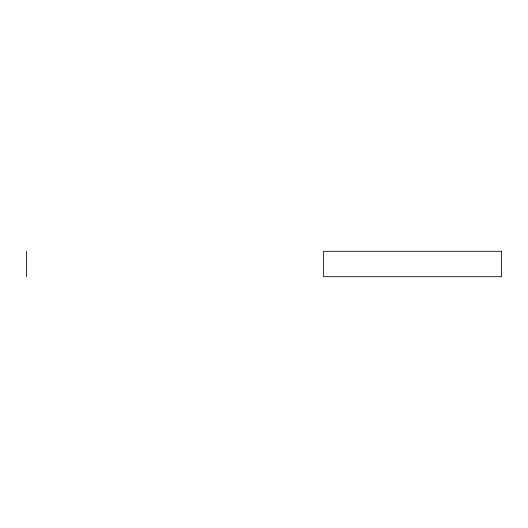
<?xml version="1.0" encoding="UTF-8"?>
<svg xmlns="http://www.w3.org/2000/svg" width="528" height="528" viewBox="0 0 528 528"><rect width="100%" height="100%" fill="white"/><g stroke="black" fill="none" stroke-linecap="round" stroke-linejoin="round"><path stroke-width="0.79" d="M26.4 251.282L26.4 276.718M501.6 251.282L323.539 251.282L323.539 276.718L501.6 276.718L501.6 251.282"/></g></svg>
